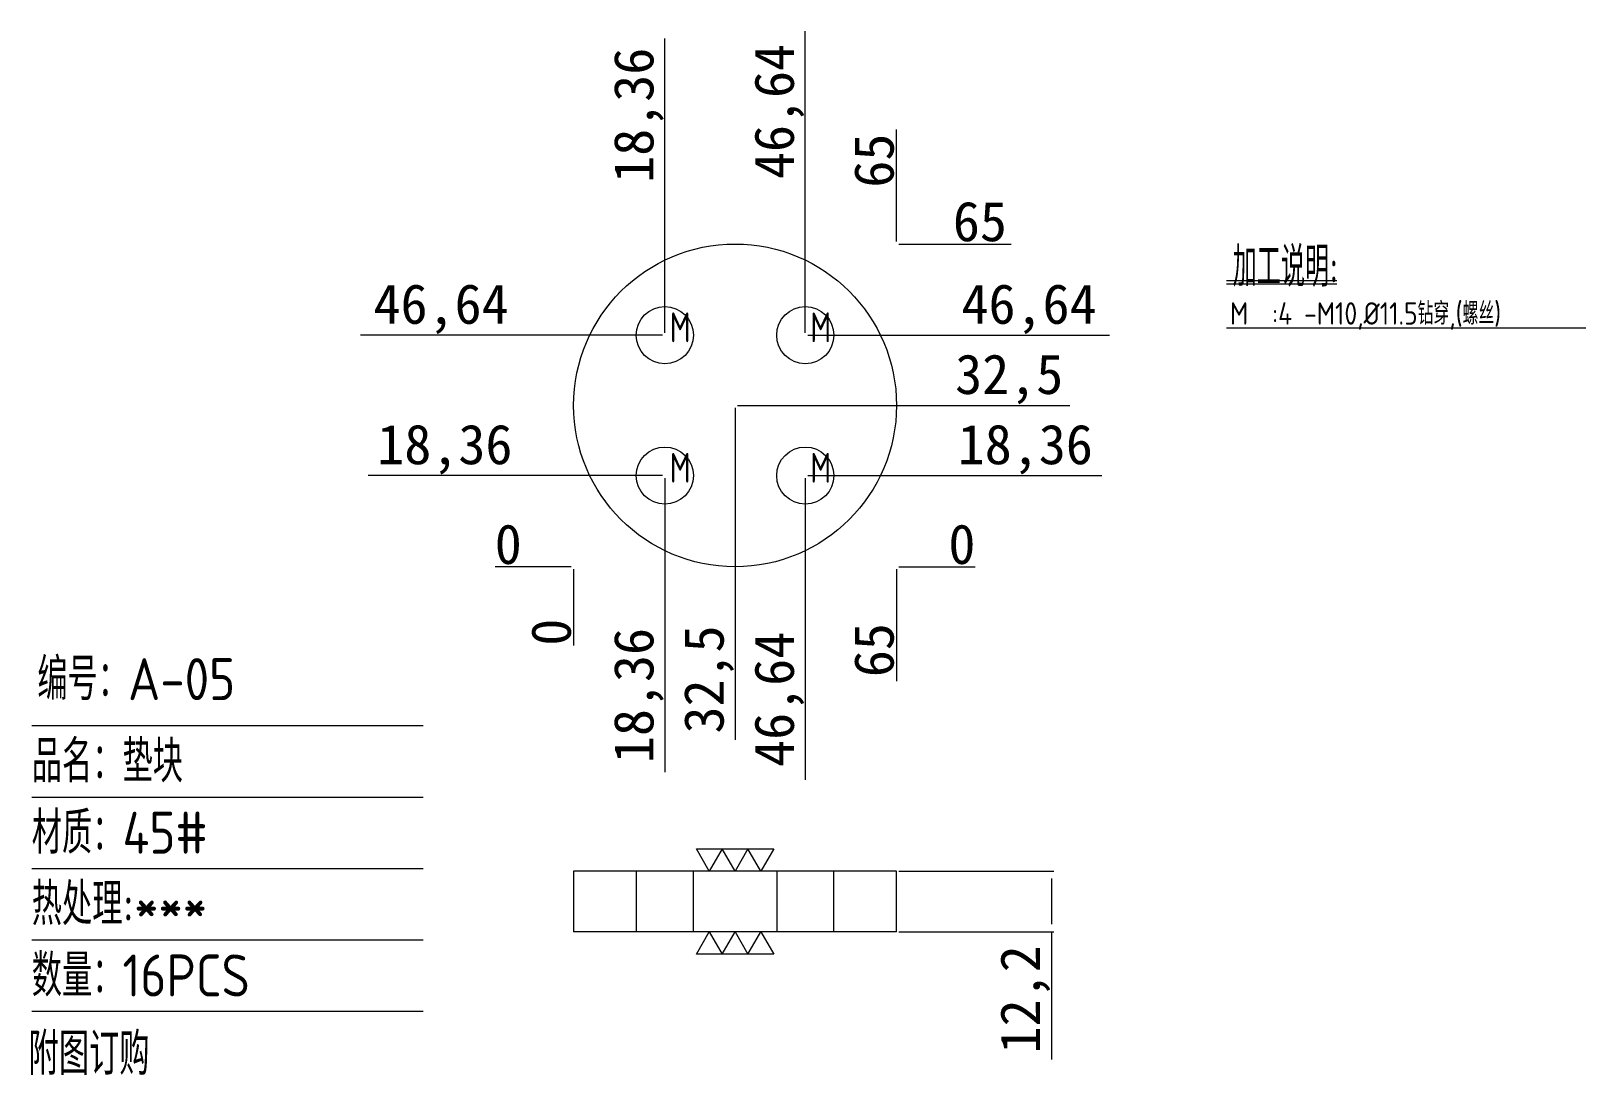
# Model space of a CAD drawing. Header units: millimetres. Extents: x 11069 to 11382, y 12659 to 12870.
import ezdxf

# ---------------------------------------------------------------- set-up
doc = ezdxf.new("R2010")
doc.units = ezdxf.units.MM
doc.linetypes.add('DASHED', pattern=[0])
doc.layers.add('154', color=7, linetype='Continuous', true_color=0xffffff)
doc.layers.add('dim_temp', color=161, linetype='Continuous', lineweight=9)
doc.layers.add('TEXT', color=4, linetype='Continuous')
doc.styles.add('_PUG_ERP', font='txt')
doc.styles.add('gbenor', font='gbenor.shx', dxfattribs={"bigfont": 'gbcbig'})
doc.dimstyles.new('_PUG_ERP', dxfattribs={"dimtxt": 8, "dimasz": 1.5, "dimexe": 0.5, "dimexo": 0.5, "dimgap": 0.5, "dimtad": 1, "dimtxsty": '_PUG_ERP', "dimblk": 'CLOSEDBLANK', "dimcen": 0, "dimclrd": 4, "dimclre": 4, "dimclrt": 3, "dimazin": 3, "dimtfac": 1, "dimtmove": 0, "dimatfit": 3, "dimldrblk": 'CLOSEDBLANK', "dimlwd": 9, "dimlwe": 9})

# ---------------------------------------------------------------- blocks, each defined once
blk = doc.blocks.new('*D1266')
at = {"layer": 'Defpoints', "color": 0}
for p in [(11177.8, 12761.66), (11242.8, 12761.66), (11252.8, 12761.66)]:
    blk.add_point(p, dxfattribs=at)
at = {"layer": 'dim_temp', "color": 4, "lineweight": 9}
blk.add_line((11243.3, 12761.66), (11258.64, 12761.66), dxfattribs=at)
at = {"layer": 'dim_temp', "color": 3, "lineweight": 18, "insert": (11255.97, 12766.16), "char_height": 8, "attachment_point": 5, "style": '_PUG_ERP'}
blk.add_mtext('0', dxfattribs=at)
blk = doc.blocks.new('_ClosedBlank')
blk = doc.blocks.new('*D1267')
at = {"layer": 'Defpoints', "color": 0}
for p in [(11224.44, 12780.02), (11252.8, 12780.02), (11177.8, 12761.66)]:
    blk.add_point(p, dxfattribs=at)
at = {"layer": 'dim_temp', "color": 4, "lineweight": 9}
for p, q in [((11224.94, 12780.02), (11246.8, 12780.02)), ((11246.8, 12780.02), (11249.8, 12780.02)), ((11249.8, 12780.02), (11284.16, 12780.02))]:
    blk.add_line(p, q, dxfattribs=at)
at = {"layer": 'dim_temp', "color": 3, "lineweight": 18, "insert": (11268.73, 12785.28), "char_height": 8, "attachment_point": 5, "style": '_PUG_ERP'}
blk.add_mtext('18,36', dxfattribs=at)
blk = doc.blocks.new('*D1268')
at = {"layer": 'Defpoints', "color": 0}
for p in [(11210.3, 12794.16), (11252.8, 12794.16), (11177.8, 12761.66)]:
    blk.add_point(p, dxfattribs=at)
at = {"layer": 'dim_temp', "color": 4, "lineweight": 9}
blk.add_line((11210.8, 12794.16), (11277.68, 12794.16), dxfattribs=at)
at = {"layer": 'dim_temp', "color": 3, "lineweight": 18, "insert": (11265.49, 12799.42), "char_height": 8, "attachment_point": 5, "style": '_PUG_ERP'}
blk.add_mtext('32,5', dxfattribs=at)
blk = doc.blocks.new('*D1269')
at = {"layer": 'Defpoints', "color": 0}
for p in [(11224.44, 12808.3), (11252.8, 12808.3), (11177.8, 12761.66)]:
    blk.add_point(p, dxfattribs=at)
at = {"layer": 'dim_temp', "color": 4, "lineweight": 9}
for p, q in [((11224.94, 12808.3), (11246.8, 12808.3)), ((11246.8, 12808.3), (11249.8, 12808.3)), ((11249.8, 12808.3), (11285.68, 12808.3))]:
    blk.add_line(p, q, dxfattribs=at)
at = {"layer": 'dim_temp', "color": 3, "lineweight": 18, "insert": (11269.49, 12813.56), "char_height": 8, "attachment_point": 5, "style": '_PUG_ERP'}
blk.add_mtext('46,64', dxfattribs=at)
blk = doc.blocks.new('*D1270')
at = {"layer": 'Defpoints', "color": 0}
for p in [(11242.8, 12826.66), (11252.8, 12826.66), (11177.8, 12761.66)]:
    blk.add_point(p, dxfattribs=at)
at = {"layer": 'dim_temp', "color": 4, "lineweight": 9}
blk.add_line((11243.3, 12826.66), (11265.87, 12826.66), dxfattribs=at)
at = {"layer": 'dim_temp', "color": 3, "lineweight": 18, "insert": (11259.59, 12831.16), "char_height": 8, "attachment_point": 5, "style": '_PUG_ERP'}
blk.add_mtext('65', dxfattribs=at)
blk = doc.blocks.new('*D1271')
at = {"layer": 'Defpoints', "color": 0}
for p in [(11167.8, 12761.66), (11177.8, 12761.66), (11177.8, 12761.66)]:
    blk.add_point(p, dxfattribs=at)
at = {"layer": 'dim_temp', "color": 4, "lineweight": 9}
blk.add_line((11177.3, 12761.66), (11161.97, 12761.66), dxfattribs=at)
at = {"layer": 'dim_temp', "color": 3, "lineweight": 18, "insert": (11164.64, 12766.16), "char_height": 8, "attachment_point": 5, "style": '_PUG_ERP'}
blk.add_mtext('0', dxfattribs=at)
blk = doc.blocks.new('*D1272')
at = {"layer": 'Defpoints', "color": 0}
for p in [(11167.8, 12780.02), (11196.16, 12780.02), (11177.8, 12761.66)]:
    blk.add_point(p, dxfattribs=at)
at = {"layer": 'dim_temp', "color": 4, "lineweight": 9}
for p, q in [((11170.8, 12780.02), (11136.44, 12780.02)), ((11173.8, 12780.02), (11170.8, 12780.02)), ((11195.66, 12780.02), (11173.8, 12780.02))]:
    blk.add_line(p, q, dxfattribs=at)
at = {"layer": 'dim_temp', "color": 3, "lineweight": 18, "insert": (11151.87, 12785.28), "char_height": 8, "attachment_point": 5, "style": '_PUG_ERP'}
blk.add_mtext('18,36', dxfattribs=at)
blk = doc.blocks.new('*D1273')
at = {"layer": 'Defpoints', "color": 0}
for p in [(11167.8, 12808.3), (11196.16, 12808.3), (11177.8, 12761.66)]:
    blk.add_point(p, dxfattribs=at)
at = {"layer": 'dim_temp', "color": 4, "lineweight": 9}
for p, q in [((11170.8, 12808.3), (11134.92, 12808.3)), ((11173.8, 12808.3), (11170.8, 12808.3)), ((11195.66, 12808.3), (11173.8, 12808.3))]:
    blk.add_line(p, q, dxfattribs=at)
at = {"layer": 'dim_temp', "color": 3, "lineweight": 18, "insert": (11151.11, 12813.56), "char_height": 8, "attachment_point": 5, "style": '_PUG_ERP'}
blk.add_mtext('46,64', dxfattribs=at)
blk = doc.blocks.new('*D1274')
at = {"layer": 'Defpoints', "color": 0}
for p in [(11177.8, 12761.66), (11242.8, 12761.66), (11242.8, 12751.66)]:
    blk.add_point(p, dxfattribs=at)
at = {"layer": 'dim_temp', "color": 4, "lineweight": 9}
blk.add_line((11242.8, 12761.16), (11242.8, 12738.59), dxfattribs=at)
at = {"layer": 'dim_temp', "color": 3, "lineweight": 18, "insert": (11238.3, 12744.87), "char_height": 8, "attachment_point": 5, "rotation": 90, "style": '_PUG_ERP'}
blk.add_mtext('65', dxfattribs=at)
blk = doc.blocks.new('*D1275')
at = {"layer": 'Defpoints', "color": 0}
for p in [(11224.44, 12780.02), (11177.8, 12761.66), (11224.44, 12751.66)]:
    blk.add_point(p, dxfattribs=at)
at = {"layer": 'dim_temp', "color": 4, "lineweight": 9}
for p, q in [((11224.44, 12779.52), (11224.44, 12757.66)), ((11224.44, 12757.66), (11224.44, 12754.66)), ((11224.44, 12754.66), (11224.44, 12718.78))]:
    blk.add_line(p, q, dxfattribs=at)
at = {"layer": 'dim_temp', "color": 3, "lineweight": 18, "insert": (11219.18, 12734.97), "char_height": 8, "attachment_point": 5, "rotation": 90, "style": '_PUG_ERP'}
blk.add_mtext('46,64', dxfattribs=at)
blk = doc.blocks.new('*D1276')
at = {"layer": 'Defpoints', "color": 0}
for p in [(11210.3, 12794.16), (11177.8, 12761.66), (11210.3, 12751.66)]:
    blk.add_point(p, dxfattribs=at)
at = {"layer": 'dim_temp', "color": 4, "lineweight": 9}
blk.add_line((11210.3, 12793.66), (11210.3, 12726.78), dxfattribs=at)
at = {"layer": 'dim_temp', "color": 3, "lineweight": 18, "insert": (11205.04, 12738.97), "char_height": 8, "attachment_point": 5, "rotation": 90, "style": '_PUG_ERP'}
blk.add_mtext('32,5', dxfattribs=at)
blk = doc.blocks.new('*D1277')
at = {"layer": 'Defpoints', "color": 0}
for p in [(11196.16, 12780.02), (11177.8, 12761.66), (11196.16, 12751.66)]:
    blk.add_point(p, dxfattribs=at)
at = {"layer": 'dim_temp', "color": 4, "lineweight": 9}
for p, q in [((11196.16, 12779.52), (11196.16, 12757.66)), ((11196.16, 12757.66), (11196.16, 12754.66)), ((11196.16, 12754.66), (11196.16, 12720.3))]:
    blk.add_line(p, q, dxfattribs=at)
at = {"layer": 'dim_temp', "color": 3, "lineweight": 18, "insert": (11190.9, 12735.73), "char_height": 8, "attachment_point": 5, "rotation": 90, "style": '_PUG_ERP'}
blk.add_mtext('18,36', dxfattribs=at)
blk = doc.blocks.new('*D1278')
at = {"layer": 'Defpoints', "color": 0}
for p in [(11177.8, 12761.66), (11177.8, 12761.66), (11177.8, 12751.66)]:
    blk.add_point(p, dxfattribs=at)
at = {"layer": 'dim_temp', "color": 4, "lineweight": 9}
blk.add_line((11177.8, 12761.16), (11177.8, 12745.83), dxfattribs=at)
at = {"layer": 'dim_temp', "color": 3, "lineweight": 18, "insert": (11173.3, 12748.49), "char_height": 8, "attachment_point": 5, "rotation": 90, "style": '_PUG_ERP'}
blk.add_mtext('0', dxfattribs=at)
blk = doc.blocks.new('*D1279')
at = {"layer": 'Defpoints', "color": 0}
for p in [(11242.8, 12836.66), (11242.8, 12826.66), (11177.8, 12761.66)]:
    blk.add_point(p, dxfattribs=at)
at = {"layer": 'dim_temp', "color": 4, "lineweight": 9}
blk.add_line((11242.8, 12827.16), (11242.8, 12849.73), dxfattribs=at)
at = {"layer": 'dim_temp', "color": 3, "lineweight": 18, "insert": (11238.3, 12843.45), "char_height": 8, "attachment_point": 5, "rotation": 90, "style": '_PUG_ERP'}
blk.add_mtext('65', dxfattribs=at)
blk = doc.blocks.new('*D1280')
at = {"layer": 'Defpoints', "color": 0}
for p in [(11224.44, 12836.66), (11224.44, 12808.3), (11177.8, 12761.66)]:
    blk.add_point(p, dxfattribs=at)
at = {"layer": 'dim_temp', "color": 4, "lineweight": 9}
for p, q in [((11224.44, 12833.66), (11224.44, 12869.54)), ((11224.44, 12830.66), (11224.44, 12833.66)), ((11224.44, 12808.8), (11224.44, 12830.66))]:
    blk.add_line(p, q, dxfattribs=at)
at = {"layer": 'dim_temp', "color": 3, "lineweight": 18, "insert": (11219.18, 12853.35), "char_height": 8, "attachment_point": 5, "rotation": 90, "style": '_PUG_ERP'}
blk.add_mtext('46,64', dxfattribs=at)
blk = doc.blocks.new('*D1281')
at = {"layer": 'Defpoints', "color": 0}
for p in [(11196.16, 12836.66), (11196.16, 12808.3), (11177.8, 12761.66)]:
    blk.add_point(p, dxfattribs=at)
at = {"layer": 'dim_temp', "color": 4, "lineweight": 9}
for p, q in [((11196.16, 12833.66), (11196.16, 12868.02)), ((11196.16, 12830.66), (11196.16, 12833.66)), ((11196.16, 12808.8), (11196.16, 12830.66))]:
    blk.add_line(p, q, dxfattribs=at)
at = {"layer": 'dim_temp', "color": 3, "lineweight": 18, "insert": (11190.9, 12852.59), "char_height": 8, "attachment_point": 5, "rotation": 90, "style": '_PUG_ERP'}
blk.add_mtext('18,36', dxfattribs=at)
blk = doc.blocks.new('*D1282')
at = {"layer": 'Defpoints', "color": 0}
for p in [(11242.8, 12700.36), (11242.8, 12688.16), (11273.98, 12688.16)]:
    blk.add_point(p, dxfattribs=at)
at = {"layer": 'dim_temp', "color": 4, "lineweight": 9}
for p, q in [((11243.3, 12700.36), (11274.48, 12700.36)), ((11273.98, 12698.86), (11273.98, 12689.66)), ((11243.3, 12688.16), (11274.48, 12688.16)), ((11273.98, 12688.16), (11273.98, 12662.42))]:
    blk.add_line(p, q, dxfattribs=at)
at = {"layer": 'dim_temp', "color": 3, "lineweight": 18, "insert": (11268.72, 12674.54), "char_height": 8, "attachment_point": 5, "rotation": 90, "style": '_PUG_ERP'}
blk.add_mtext('12,2', dxfattribs=at)

msp = doc.modelspace()

# ---------------------------------------------------------------- linework, layer by layer
at = {"layer": '154', "color": 8, "linetype": 'Continuous', "lineweight": 18}
for p, q in [((11309.272, 12819.293), (11331.453, 12819.293)), ((11309.272, 12818.623), (11331.453, 12818.623)), ((11309.272, 12809.81), (11381.601, 12809.81))]:
    msp.add_line(p, q, dxfattribs=at)
at = {"layer": '154', "color": 135, "linetype": 'Continuous', "lineweight": 13}
for p, q in [((11177.802, 12700.357), (11177.802, 12688.157)), ((11242.802, 12700.357), (11177.802, 12700.357)), ((11242.802, 12688.157), (11242.802, 12700.357)), ((11210.302, 12688.157), (11177.802, 12688.157)), ((11242.802, 12688.157), (11210.302, 12688.157))]:
    msp.add_line(p, q, dxfattribs=at)
at = {"layer": '154', "color": 31, "linetype": 'DASHED', "lineweight": 13}
for p, q in [((11190.406, 12700.357), (11190.406, 12688.157)), ((11201.913, 12688.157), (11201.913, 12700.357)), ((11218.69, 12700.357), (11218.69, 12688.157)), ((11230.197, 12688.157), (11230.197, 12700.357))]:
    msp.add_line(p, q, dxfattribs=at)
at = {"layer": '154', "color": 135, "linetype": 'Continuous', "lineweight": 13}
msp.add_circle((11210.302, 12794.16), 32.5, dxfattribs=at)
at = {"layer": '154', "color": 31, "linetype": 'Continuous', "lineweight": 13}
for centre in [(11196.16, 12808.302), (11224.444, 12808.302), (11196.16, 12780.018), (11224.444, 12780.018)]:
    msp.add_circle(centre, 5.753, dxfattribs=at)
at = {"layer": 'dim_temp', "lineweight": 18}
for points in [[(11218.096, 12704.857), (11215.498, 12700.357), (11212.9, 12704.857), (11210.302, 12700.357), (11207.704, 12704.857), (11205.106, 12700.357), (11202.507, 12704.857), (11218.096, 12704.857)], [(11202.507, 12683.657), (11205.106, 12688.157), (11207.704, 12683.657), (11210.302, 12688.157), (11212.9, 12683.657), (11215.498, 12688.157), (11218.096, 12683.657), (11202.507, 12683.657)]]:
    msp.add_lwpolyline(points, close=True, dxfattribs=at)
at = {"layer": 'TEXT', "color": 4, "lineweight": 9}
for p, q in [((11068.705, 12729.67), (11147.534, 12729.67)), ((11068.705, 12715.294), (11147.534, 12715.294)), ((11068.705, 12700.917), (11147.534, 12700.917)), ((11068.705, 12686.541), (11147.534, 12686.541)), ((11068.705, 12672.164), (11147.534, 12672.164))]:
    msp.add_line(p, q, dxfattribs=at)

# ---------------------------------------------------------------- texts
at = {"layer": '154', "color": 4, "linetype": 'Continuous', "lineweight": 13, "attachment_point": 7, "line_spacing_factor": 0.63253, "style": 'gbenor'}
for s, insert, char_height in [('\\W0.8438;加工说明:', (11310.472, 12818.01), 8), ('\\W0.8408;M', (11197.16, 12806.887), 6), ('\\W0.8408;M', (11225.444, 12806.887), 6), ('\\W0.9819;M  :4 -M10,%%c11.5钻穿,(螺丝)', (11309.947, 12809.381), 4.5), ('\\W0.8408;M', (11197.16, 12778.603), 6), ('\\W0.8408;M', (11225.444, 12778.603), 6)]:
    msp.add_mtext(s, dxfattribs=dict(at, insert=insert, char_height=char_height))
at = {"layer": 'TEXT', "color": 3, "lineweight": 9, "style": 'gbenor'}
for s, p in [('编号：A-05', (11069.827, 12734.809)), ('品名：垫块', (11068.705, 12718.254)), ('材质：45#', (11068.705, 12703.877)), ('热处理:***', (11068.705, 12689.501)), ('数量：16PCS', (11068.705, 12675.124)), ('附图订购', (11068.063, 12659.338))]:
    msp.add_text(s, height=8.4567, dxfattribs=at).set_placement(p)

# ---------------------------------------------------------------- dimensions: what is measured, and where the dimension line sits
at = {"layer": 'dim_temp', "lineweight": 18}
for feature_location, offset, dtype, origin, picture, middle in [((11224.444, 12808.302), (0, 28.358), 1, (11177.802, 12761.66), '*D1280', (11219.182, 12853.35)), ((11196.16, 12808.302), (0, 28.358), 1, (11177.802, 12761.66), '*D1281', (11190.898, 12852.588)), ((11242.802, 12826.66), (0, 10), 1, (11177.802, 12761.66), '*D1279', (11238.302, 12843.446)), ((11242.802, 12826.66), (10, 0), 0, (11177.802, 12761.66), '*D1270', (11259.587, 12831.16)), ((11196.16, 12808.302), (-28.358, 0), 0, (11177.802, 12761.66), '*D1273', (11151.111, 12813.564)), ((11224.444, 12808.302), (28.358, 0), 0, (11177.802, 12761.66), '*D1269', (11269.492, 12813.564)), ((11210.302, 12794.16), (42.5, 0), 0, (11177.802, 12761.66), '*D1268', (11265.492, 12799.422)), ((11210.302, 12794.16), (0, -42.5), 1, (11177.802, 12761.66), '*D1276', (11205.04, 12738.969)), ((11196.16, 12780.018), (-28.358, 0), 0, (11177.802, 12761.66), '*D1272', (11151.873, 12785.28)), ((11224.444, 12780.018), (28.358, 0), 0, (11177.802, 12761.66), '*D1267', (11268.73, 12785.28)), ((11224.444, 12780.018), (0, -28.358), 1, (11177.802, 12761.66), '*D1275', (11219.182, 12734.969)), ((11196.16, 12780.018), (0, -28.358), 1, (11177.802, 12761.66), '*D1277', (11190.898, 12735.731)), ((11177.801676109, 12761.659870291), (-10, 0), 0, (11177.801676109, 12761.659870291), '*D1271', (11164.635009443, 12766.159870291)), ((11242.801676109, 12761.659870291), (10, 0), 0, (11177.801676109, 12761.659870291), '*D1266', (11255.968342776, 12766.159870291)), ((11177.801676109, 12761.659870291), (0, -10), 1, (11177.801676109, 12761.659870291), '*D1278', (11173.301676109, 12748.493203624)), ((11242.802, 12761.66), (0, -10), 1, (11177.802, 12761.66), '*D1274', (11238.302, 12744.874))]:
    dim = msp.add_ordinate_dim(feature_location=feature_location, offset=offset, dtype=dtype, origin=origin, dimstyle='_PUG_ERP', dxfattribs=at)
    dim.commit()
    dim.dimension.update_dxf_attribs({"geometry": picture, "text_midpoint": middle})
dim = msp.add_linear_dim(base=(11273.981, 12688.157), p1=(11242.802, 12700.357), p2=(11242.802, 12688.157), angle=90, dimstyle='_PUG_ERP', dxfattribs=at)
dim.commit()
dim.dimension.update_dxf_attribs({"geometry": '*D1282', "text_midpoint": (11268.719, 12674.538)})

doc.saveas('drawing.dxf')
